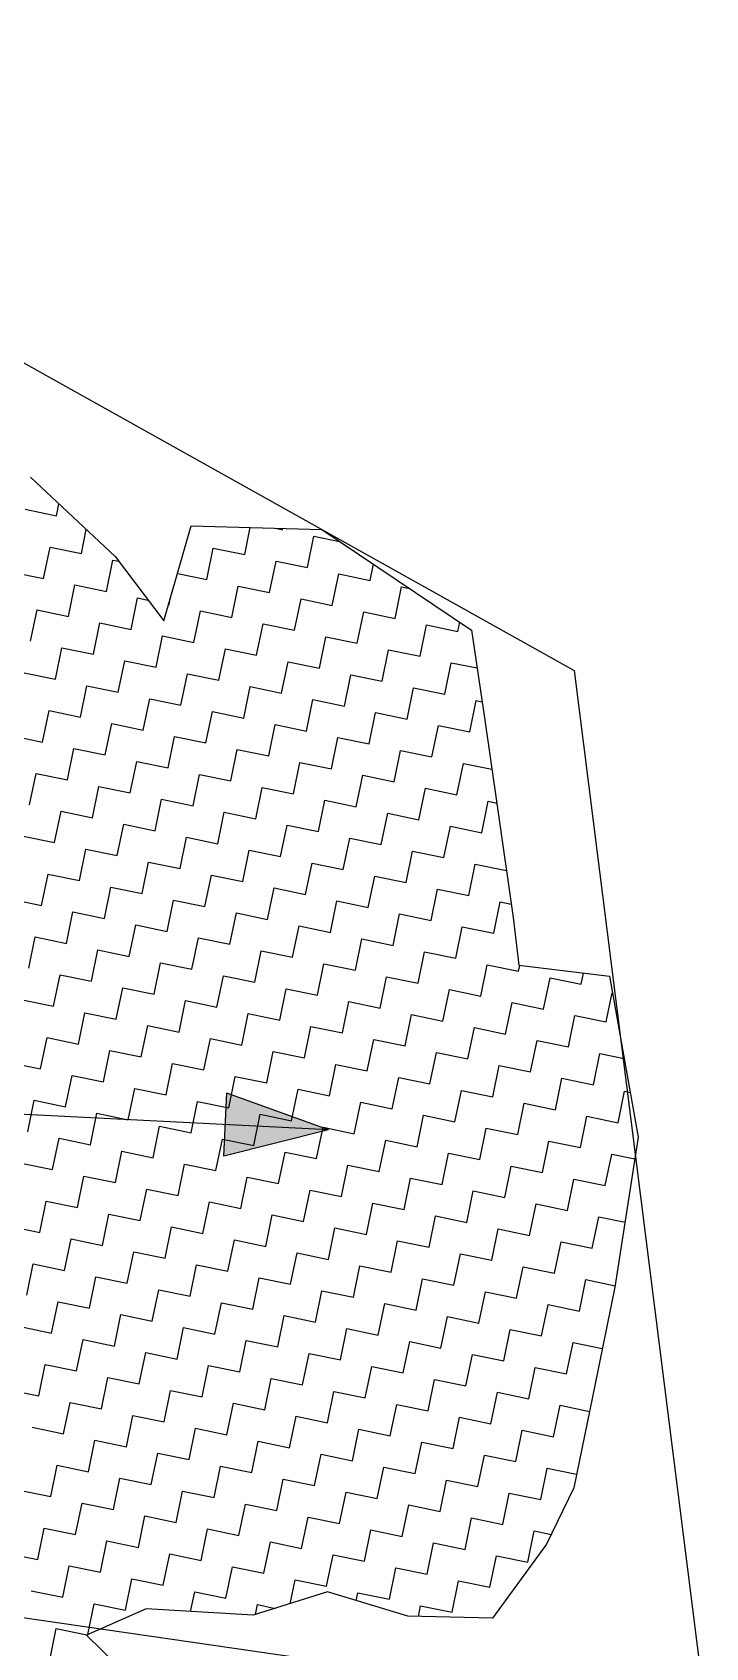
# Model space of a CAD drawing. Header units: metres. Extents: x 280043 to 281054, y 2047152 to 2048652.
# Drawn here: x 280816.3 to 280868.3, y 2048461.4 to 2048586.1 of the extents above; entities that cross this region are included whole.
import ezdxf

# ---------------------------------------------------------------- set-up
doc = ezdxf.new("R2010")
doc.units = ezdxf.units.M
for name, color, linetype in [('POLY_HATCH', 12, 'Continuous'), ('POLY_PARCEL', 6, 'Continuous'), ('V_BOUND_LINE', 7, 'Continuous')]:
    doc.layers.add(name, color=color, linetype=linetype)

msp = doc.modelspace()

# ---------------------------------------------------------------- hatches: boundary and pattern name
h = msp.add_hatch(color=256)
h.paths.add_polyline_path([(280831.19, 2048501.77), (280831.07, 2048499.33), (280839.16, 2048501.36)])
h.paths.add_polyline_path([(280839.16, 2048501.36), (280831.31, 2048504.2), (280831.19, 2048501.77)])

# ---------------------------------------------------------------- linework, layer by layer
for points in [[(280839.16, 2048501.36), (280791.16, 2048503.79)], [(280831.07, 2048499.33), (280831.31, 2048504.2)], [(280839.16, 2048501.36), (280831.31, 2048504.2)], [(280839.16, 2048501.36), (280831.07, 2048499.33)]]:
    msp.add_lwpolyline(points)
at = {"layer": 'POLY_HATCH'}
for p, q in [((280816.14, 2048551.77), (280822.66, 2048545.64)), ((280826.43, 2048540.68), (280828.54, 2048548.02)), ((280828.54, 2048548.02), (280838.65, 2048547.73)), ((280838.65, 2048547.73), (280850.22, 2048539.96)), ((280822.66, 2048545.64), (280826.43, 2048540.68)), ((280850.22, 2048539.96), (280851.22, 2048533.18)), ((280851.22, 2048533.18), (280852.21, 2048526.39)), ((280852.21, 2048526.39), (280853.43, 2048517.76)), ((280853.43, 2048517.76), (280853.87, 2048514.08)), ((280853.87, 2048514.08), (280860.88, 2048513.24)), ((280860.88, 2048513.24), (280863.1, 2048500.81)), ((280863.1, 2048500.81), (280861.31, 2048489.22)), ((280861.31, 2048489.22), (280859.77, 2048481.76)), ((280859.77, 2048481.76), (280858.12, 2048473.72)), ((280858.12, 2048473.72), (280856.02, 2048469.37)), ((280856.02, 2048469.37), (280851.85, 2048463.65)), ((280839.1, 2048465.68), (280833.34, 2048463.88)), ((280845.3, 2048463.8), (280839.1, 2048465.68)), ((280825.06, 2048464.38), (280820.45, 2048462.34)), ((280833.34, 2048463.88), (280825.06, 2048464.38)), ((280851.85, 2048463.65), (280845.3, 2048463.8)), ((280820.45, 2048462.34), (280825.94, 2048457.02))]:
    msp.add_line(p, q, dxfattribs=at)
at = {"layer": 'POLY_HATCH', "linetype": 'Continuous'}
for p, q in [((280815.71, 2048549.3), (280818.14, 2048548.8)), ((280818.14, 2048548.8), (280818.33, 2048549.72)), ((280820.06, 2048545.87), (280820.44, 2048547.73)), ((280832.69, 2048545.8), (280833.12, 2048547.89)), ((280835.07, 2048547.83), (280835.61, 2048547.72)), ((280835.61, 2048547.72), (280835.63, 2048547.82)), ((280817.14, 2048543.95), (280817.64, 2048546.37)), ((280817.64, 2048546.37), (280820.06, 2048545.87)), ((280829.76, 2048543.87), (280830.26, 2048546.3)), ((280830.26, 2048546.3), (280832.69, 2048545.8)), ((280837.54, 2048544.8), (280838.04, 2048547.22)), ((280838.04, 2048547.22), (280840.02, 2048546.81)), ((280821.99, 2048542.95), (280822.49, 2048545.37)), ((280822.49, 2048545.37), (280822.94, 2048545.28)), ((280834.61, 2048542.87), (280835.11, 2048545.3)), ((280835.11, 2048545.3), (280837.54, 2048544.8)), ((280842.39, 2048543.8), (280842.65, 2048545.05)), ((280814.71, 2048544.45), (280817.14, 2048543.95)), ((280827.48, 2048544.34), (280829.76, 2048543.87)), ((280839.46, 2048541.87), (280839.96, 2048544.3)), ((280839.96, 2048544.3), (280842.39, 2048543.8)), ((280819.06, 2048541.02), (280819.56, 2048543.45)), ((280819.56, 2048543.45), (280821.99, 2048542.95)), ((280823.91, 2048540.02), (280824.41, 2048542.45)), ((280824.41, 2048542.45), (280825.21, 2048542.28)), ((280826.84, 2048541.95), (280826.95, 2048542.51)), ((280831.69, 2048540.95), (280832.19, 2048543.37)), ((280832.19, 2048543.37), (280834.61, 2048542.87)), ((280836.54, 2048539.95), (280837.04, 2048542.37)), ((280837.04, 2048542.37), (280839.46, 2048541.87)), ((280844.31, 2048540.87), (280844.81, 2048543.3)), ((280844.81, 2048543.3), (280845.45, 2048543.17)), ((280816.14, 2048539.1), (280816.64, 2048541.52)), ((280816.64, 2048541.52), (280819.06, 2048541.02)), ((280826.79, 2048541.96), (280826.84, 2048541.95)), ((280828.76, 2048539.02), (280829.26, 2048541.45)), ((280829.26, 2048541.45), (280831.69, 2048540.95)), ((280841.39, 2048538.95), (280841.89, 2048541.37)), ((280841.89, 2048541.37), (280844.31, 2048540.87)), ((280820.99, 2048538.1), (280821.49, 2048540.52)), ((280821.49, 2048540.52), (280823.91, 2048540.02)), ((280833.61, 2048538.02), (280834.11, 2048540.45)), ((280834.11, 2048540.45), (280836.54, 2048539.95)), ((280846.24, 2048537.95), (280846.74, 2048540.37)), ((280846.74, 2048540.37), (280849.16, 2048539.87)), ((280849.16, 2048539.87), (280849.31, 2048540.58)), ((280818.06, 2048536.17), (280818.56, 2048538.6)), ((280818.56, 2048538.6), (280820.99, 2048538.1)), ((280825.84, 2048537.1), (280826.34, 2048539.52)), ((280826.34, 2048539.52), (280828.76, 2048539.02)), ((280838.46, 2048537.02), (280838.96, 2048539.45)), ((280838.96, 2048539.45), (280841.39, 2048538.95)), ((280822.91, 2048535.17), (280823.41, 2048537.6)), ((280823.41, 2048537.6), (280825.84, 2048537.1)), ((280830.69, 2048536.1), (280831.19, 2048538.52)), ((280831.19, 2048538.52), (280833.61, 2048538.02)), ((280835.54, 2048535.1), (280836.04, 2048537.52)), ((280836.04, 2048537.52), (280838.46, 2048537.02)), ((280843.31, 2048536.02), (280843.81, 2048538.45)), ((280843.81, 2048538.45), (280846.24, 2048537.95)), ((280848.16, 2048535.02), (280848.66, 2048537.45)), ((280848.66, 2048537.45), (280850.65, 2048537.04)), ((280815.64, 2048536.67), (280818.06, 2048536.17)), ((280827.76, 2048534.17), (280828.26, 2048536.6)), ((280828.26, 2048536.6), (280830.69, 2048536.1)), ((280840.39, 2048534.1), (280840.89, 2048536.52)), ((280840.89, 2048536.52), (280843.31, 2048536.02)), ((280819.99, 2048533.25), (280820.49, 2048535.67)), ((280820.49, 2048535.67), (280822.91, 2048535.17)), ((280832.61, 2048533.17), (280833.11, 2048535.6)), ((280833.11, 2048535.6), (280835.54, 2048535.1)), ((280845.24, 2048533.1), (280845.74, 2048535.52)), ((280845.74, 2048535.52), (280848.16, 2048535.02)), ((280817.06, 2048531.32), (280817.56, 2048533.75)), ((280817.56, 2048533.75), (280819.99, 2048533.25)), ((280824.84, 2048532.25), (280825.34, 2048534.67)), ((280825.34, 2048534.67), (280827.76, 2048534.17)), ((280829.69, 2048531.25), (280830.19, 2048533.67)), ((280830.19, 2048533.67), (280832.61, 2048533.17)), ((280837.46, 2048532.17), (280837.96, 2048534.6)), ((280837.96, 2048534.6), (280840.39, 2048534.1)), ((280842.31, 2048531.17), (280842.81, 2048533.6)), ((280842.81, 2048533.6), (280845.24, 2048533.1)), ((280850.09, 2048532.1), (280850.59, 2048534.52)), ((280850.59, 2048534.52), (280851.03, 2048534.43)), ((280821.91, 2048530.32), (280822.41, 2048532.75)), ((280822.41, 2048532.75), (280824.84, 2048532.25)), ((280834.54, 2048530.25), (280835.04, 2048532.67)), ((280835.04, 2048532.67), (280837.46, 2048532.17)), ((280847.16, 2048530.17), (280847.66, 2048532.6)), ((280847.66, 2048532.6), (280850.09, 2048532.1)), ((280814.64, 2048531.82), (280817.06, 2048531.32)), ((280826.76, 2048529.32), (280827.26, 2048531.75)), ((280827.26, 2048531.75), (280829.69, 2048531.25)), ((280839.39, 2048529.25), (280839.89, 2048531.67)), ((280839.89, 2048531.67), (280842.31, 2048531.17)), ((280818.99, 2048528.4), (280819.49, 2048530.82)), ((280819.49, 2048530.82), (280821.91, 2048530.32)), ((280823.84, 2048527.4), (280824.34, 2048529.82)), ((280824.34, 2048529.82), (280826.76, 2048529.32)), ((280831.61, 2048528.32), (280832.11, 2048530.75)), ((280832.11, 2048530.75), (280834.54, 2048530.25)), ((280844.24, 2048528.25), (280844.74, 2048530.67)), ((280844.74, 2048530.67), (280847.16, 2048530.17)), ((280816.06, 2048526.47), (280816.56, 2048528.9)), ((280816.56, 2048528.9), (280818.99, 2048528.4)), ((280828.69, 2048526.4), (280829.19, 2048528.82)), ((280829.19, 2048528.82), (280831.61, 2048528.32)), ((280836.46, 2048527.32), (280836.96, 2048529.75)), ((280836.96, 2048529.75), (280839.39, 2048529.25)), ((280841.31, 2048526.32), (280841.81, 2048528.75)), ((280841.81, 2048528.75), (280844.24, 2048528.25)), ((280849.09, 2048527.25), (280849.59, 2048529.67)), ((280849.59, 2048529.67), (280851.8, 2048529.22)), ((280820.91, 2048525.47), (280821.41, 2048527.9)), ((280821.41, 2048527.9), (280823.84, 2048527.4)), ((280833.54, 2048525.4), (280834.04, 2048527.82)), ((280834.04, 2048527.82), (280836.46, 2048527.32)), ((280846.16, 2048525.32), (280846.66, 2048527.75)), ((280846.66, 2048527.75), (280849.09, 2048527.25)), ((280825.76, 2048524.47), (280826.26, 2048526.9)), ((280826.26, 2048526.9), (280828.69, 2048526.4)), ((280838.39, 2048524.4), (280838.89, 2048526.82)), ((280838.89, 2048526.82), (280841.31, 2048526.32)), ((280851.01, 2048524.32), (280851.51, 2048526.75)), ((280851.51, 2048526.75), (280852.18, 2048526.61)), ((280817.99, 2048523.55), (280818.49, 2048525.97)), ((280818.49, 2048525.97), (280820.91, 2048525.47)), ((280822.84, 2048522.55), (280823.34, 2048524.97)), ((280823.34, 2048524.97), (280825.76, 2048524.47)), ((280830.61, 2048523.47), (280831.11, 2048525.9)), ((280831.11, 2048525.9), (280833.54, 2048525.4)), ((280835.46, 2048522.47), (280835.96, 2048524.9)), ((280835.96, 2048524.9), (280838.39, 2048524.4)), ((280843.24, 2048523.4), (280843.74, 2048525.82)), ((280843.74, 2048525.82), (280846.16, 2048525.32)), ((280815.56, 2048524.05), (280817.99, 2048523.55)), ((280827.69, 2048521.55), (280828.19, 2048523.97)), ((280828.19, 2048523.97), (280830.61, 2048523.47)), ((280840.31, 2048521.47), (280840.81, 2048523.9)), ((280840.81, 2048523.9), (280843.24, 2048523.4)), ((280848.09, 2048522.4), (280848.59, 2048524.82)), ((280848.59, 2048524.82), (280851.01, 2048524.32)), ((280819.91, 2048520.62), (280820.41, 2048523.05)), ((280820.41, 2048523.05), (280822.84, 2048522.55)), ((280832.54, 2048520.55), (280833.04, 2048522.97)), ((280833.04, 2048522.97), (280835.46, 2048522.47)), ((280845.16, 2048520.47), (280845.66, 2048522.9)), ((280845.66, 2048522.9), (280848.09, 2048522.4)), ((280816.99, 2048518.7), (280817.49, 2048521.12)), ((280817.49, 2048521.12), (280819.91, 2048520.62)), ((280824.76, 2048519.62), (280825.26, 2048522.05)), ((280825.26, 2048522.05), (280827.69, 2048521.55)), ((280837.39, 2048519.55), (280837.89, 2048521.97)), ((280837.89, 2048521.97), (280840.31, 2048521.47)), ((280850.01, 2048519.47), (280850.51, 2048521.9)), ((280850.51, 2048521.9), (280852.92, 2048521.4)), ((280821.84, 2048517.7), (280822.34, 2048520.12)), ((280822.34, 2048520.12), (280824.76, 2048519.62)), ((280829.61, 2048518.62), (280830.11, 2048521.05)), ((280830.11, 2048521.05), (280832.54, 2048520.55)), ((280834.46, 2048517.62), (280834.96, 2048520.05)), ((280834.96, 2048520.05), (280837.39, 2048519.55)), ((280842.24, 2048518.55), (280842.74, 2048520.97)), ((280842.74, 2048520.97), (280845.16, 2048520.47)), ((280847.09, 2048517.55), (280847.59, 2048519.97)), ((280847.59, 2048519.97), (280850.01, 2048519.47)), ((280814.56, 2048519.2), (280816.99, 2048518.7)), ((280826.69, 2048516.7), (280827.19, 2048519.12)), ((280827.19, 2048519.12), (280829.61, 2048518.62)), ((280839.31, 2048516.62), (280839.81, 2048519.05)), ((280839.81, 2048519.05), (280842.24, 2048518.55)), ((280851.94, 2048516.55), (280852.44, 2048518.97)), ((280852.44, 2048518.97), (280853.28, 2048518.8)), ((280818.91, 2048515.77), (280819.41, 2048518.2)), ((280819.41, 2048518.2), (280821.84, 2048517.7)), ((280831.54, 2048515.7), (280832.04, 2048518.12)), ((280832.04, 2048518.12), (280834.46, 2048517.62)), ((280844.16, 2048515.62), (280844.66, 2048518.05)), ((280844.66, 2048518.05), (280847.09, 2048517.55)), ((280815.99, 2048513.85), (280816.49, 2048516.27)), ((280816.49, 2048516.27), (280818.91, 2048515.77)), ((280823.76, 2048514.77), (280824.26, 2048517.2)), ((280824.26, 2048517.2), (280826.69, 2048516.7)), ((280828.61, 2048513.77), (280829.11, 2048516.2)), ((280829.11, 2048516.2), (280831.54, 2048515.7)), ((280836.39, 2048514.7), (280836.89, 2048517.12)), ((280836.89, 2048517.12), (280839.31, 2048516.62)), ((280841.24, 2048513.7), (280841.74, 2048516.12)), ((280841.74, 2048516.12), (280844.16, 2048515.62)), ((280849.01, 2048514.62), (280849.51, 2048517.05)), ((280849.51, 2048517.05), (280851.94, 2048516.55)), ((280820.84, 2048512.85), (280821.34, 2048515.27)), ((280821.34, 2048515.27), (280823.76, 2048514.77)), ((280833.46, 2048512.77), (280833.96, 2048515.2)), ((280833.96, 2048515.2), (280836.39, 2048514.7)), ((280846.09, 2048512.7), (280846.59, 2048515.12)), ((280846.59, 2048515.12), (280849.01, 2048514.62)), ((280825.69, 2048511.85), (280826.19, 2048514.27)), ((280826.19, 2048514.27), (280828.61, 2048513.77)), ((280838.31, 2048511.77), (280838.81, 2048514.2)), ((280838.81, 2048514.2), (280841.24, 2048513.7)), ((280850.94, 2048511.7), (280851.44, 2048514.12)), ((280851.44, 2048514.12), (280853.86, 2048513.62)), ((280853.86, 2048513.62), (280853.96, 2048514.07)), ((280817.91, 2048510.92), (280818.41, 2048513.35)), ((280818.41, 2048513.35), (280820.84, 2048512.85)), ((280830.54, 2048510.85), (280831.04, 2048513.27)), ((280831.04, 2048513.27), (280833.46, 2048512.77)), ((280843.16, 2048510.77), (280843.66, 2048513.2)), ((280843.66, 2048513.2), (280846.09, 2048512.7)), ((280855.79, 2048510.7), (280856.29, 2048513.12)), ((280856.29, 2048513.12), (280858.71, 2048512.62)), ((280858.71, 2048512.62), (280858.89, 2048513.48)), ((280815.49, 2048511.42), (280817.91, 2048510.92)), ((280822.76, 2048509.92), (280823.26, 2048512.35)), ((280823.26, 2048512.35), (280825.69, 2048511.85)), ((280827.61, 2048508.92), (280828.11, 2048511.35)), ((280828.11, 2048511.35), (280830.54, 2048510.85)), ((280835.39, 2048509.85), (280835.89, 2048512.27)), ((280835.89, 2048512.27), (280838.31, 2048511.77)), ((280840.24, 2048508.85), (280840.74, 2048511.27)), ((280840.74, 2048511.27), (280843.16, 2048510.77)), ((280848.01, 2048509.77), (280848.51, 2048512.2)), ((280848.51, 2048512.2), (280850.94, 2048511.7)), ((280852.86, 2048508.77), (280853.36, 2048511.2)), ((280853.36, 2048511.2), (280855.79, 2048510.7)), ((280860.64, 2048509.7), (280861.1, 2048511.96)), ((280819.84, 2048508), (280820.34, 2048510.42)), ((280820.34, 2048510.42), (280822.76, 2048509.92)), ((280832.46, 2048507.92), (280832.96, 2048510.35)), ((280832.96, 2048510.35), (280835.39, 2048509.85)), ((280845.09, 2048507.85), (280845.59, 2048510.27)), ((280845.59, 2048510.27), (280848.01, 2048509.77)), ((280857.71, 2048507.77), (280858.21, 2048510.2)), ((280858.21, 2048510.2), (280860.64, 2048509.7)), ((280824.69, 2048507), (280825.19, 2048509.42)), ((280825.19, 2048509.42), (280827.61, 2048508.92)), ((280837.31, 2048506.92), (280837.81, 2048509.35)), ((280837.81, 2048509.35), (280840.24, 2048508.85)), ((280849.94, 2048506.85), (280850.44, 2048509.27)), ((280850.44, 2048509.27), (280852.86, 2048508.77)), ((280816.91, 2048506.07), (280817.41, 2048508.5)), ((280817.41, 2048508.5), (280819.84, 2048508)), ((280821.76, 2048505.07), (280822.26, 2048507.5)), ((280822.26, 2048507.5), (280824.69, 2048507)), ((280829.54, 2048506), (280830.04, 2048508.42)), ((280830.04, 2048508.42), (280832.46, 2048507.92)), ((280834.39, 2048505), (280834.89, 2048507.42)), ((280834.89, 2048507.42), (280837.31, 2048506.92)), ((280842.16, 2048505.92), (280842.66, 2048508.35)), ((280842.66, 2048508.35), (280845.09, 2048507.85)), ((280854.79, 2048505.85), (280855.29, 2048508.27)), ((280855.29, 2048508.27), (280857.71, 2048507.77)), ((280814.49, 2048506.57), (280816.91, 2048506.07)), ((280826.61, 2048504.07), (280827.11, 2048506.5)), ((280827.11, 2048506.5), (280829.54, 2048506)), ((280839.24, 2048504), (280839.74, 2048506.42)), ((280839.74, 2048506.42), (280842.16, 2048505.92)), ((280847.01, 2048504.92), (280847.51, 2048507.35)), ((280847.51, 2048507.35), (280849.94, 2048506.85)), ((280851.86, 2048503.92), (280852.36, 2048506.35)), ((280852.36, 2048506.35), (280854.79, 2048505.85)), ((280859.64, 2048504.85), (280860.14, 2048507.27)), ((280860.14, 2048507.27), (280862.01, 2048506.89)), ((280818.84, 2048503.15), (280819.34, 2048505.57)), ((280819.34, 2048505.57), (280821.76, 2048505.07)), ((280831.46, 2048503.07), (280831.96, 2048505.5)), ((280831.96, 2048505.5), (280834.39, 2048505)), ((280844.09, 2048503), (280844.59, 2048505.42)), ((280844.59, 2048505.42), (280847.01, 2048504.92)), ((280856.71, 2048502.92), (280857.21, 2048505.35)), ((280857.21, 2048505.35), (280859.64, 2048504.85)), ((280815.91, 2048501.22), (280816.41, 2048503.65)), ((280816.41, 2048503.65), (280818.84, 2048503.15)), ((280823.69, 2048502.15), (280824.19, 2048504.57)), ((280824.19, 2048504.57), (280826.61, 2048504.07)), ((280836.31, 2048502.07), (280836.81, 2048504.5)), ((280836.81, 2048504.5), (280839.24, 2048504)), ((280848.94, 2048502), (280849.44, 2048504.42)), ((280849.44, 2048504.42), (280851.86, 2048503.92)), ((280861.56, 2048501.92), (280862.06, 2048504.35)), ((280862.06, 2048504.35), (280862.48, 2048504.26)), ((280820.76, 2048500.22), (280821.26, 2048502.65)), ((280821.26, 2048502.65), (280823.69, 2048502.15)), ((280828.54, 2048501.15), (280829.04, 2048503.57)), ((280829.04, 2048503.57), (280831.46, 2048503.07)), ((280833.39, 2048500.15), (280833.89, 2048502.57)), ((280833.89, 2048502.57), (280836.31, 2048502.07)), ((280841.16, 2048501.07), (280841.66, 2048503.5)), ((280841.66, 2048503.5), (280844.09, 2048503)), ((280846.01, 2048500.07), (280846.51, 2048502.5)), ((280846.51, 2048502.5), (280848.94, 2048502)), ((280853.79, 2048501), (280854.29, 2048503.42)), ((280854.29, 2048503.42), (280856.71, 2048502.92)), ((280858.64, 2048500), (280859.14, 2048502.42)), ((280859.14, 2048502.42), (280861.56, 2048501.92)), ((280825.61, 2048499.22), (280826.11, 2048501.65)), ((280826.11, 2048501.65), (280828.54, 2048501.15)), ((280838.24, 2048499.15), (280838.74, 2048501.57)), ((280838.74, 2048501.57), (280841.16, 2048501.07)), ((280850.86, 2048499.07), (280851.36, 2048501.5)), ((280851.36, 2048501.5), (280853.79, 2048501)), ((280817.84, 2048498.3), (280818.34, 2048500.72)), ((280818.34, 2048500.72), (280820.76, 2048500.22)), ((280830.46, 2048498.22), (280830.96, 2048500.65)), ((280830.96, 2048500.65), (280833.39, 2048500.15)), ((280843.09, 2048498.15), (280843.59, 2048500.57)), ((280843.59, 2048500.57), (280846.01, 2048500.07)), ((280855.71, 2048498.07), (280856.21, 2048500.5)), ((280856.21, 2048500.5), (280858.64, 2048500)), ((280815.41, 2048498.8), (280817.84, 2048498.3)), ((280822.69, 2048497.3), (280823.19, 2048499.72)), ((280823.19, 2048499.72), (280825.61, 2048499.22)), ((280827.54, 2048496.3), (280828.04, 2048498.72)), ((280828.04, 2048498.72), (280830.46, 2048498.22)), ((280835.31, 2048497.22), (280835.81, 2048499.65)), ((280835.81, 2048499.65), (280838.24, 2048499.15)), ((280840.16, 2048496.22), (280840.66, 2048498.65)), ((280840.66, 2048498.65), (280843.09, 2048498.15)), ((280847.94, 2048497.15), (280848.44, 2048499.57)), ((280848.44, 2048499.57), (280850.86, 2048499.07)), ((280860.56, 2048497.07), (280861.06, 2048499.5)), ((280861.06, 2048499.5), (280862.84, 2048499.13)), ((280819.76, 2048495.37), (280820.26, 2048497.8)), ((280820.26, 2048497.8), (280822.69, 2048497.3)), ((280832.39, 2048495.3), (280832.89, 2048497.72)), ((280832.89, 2048497.72), (280835.31, 2048497.22)), ((280845.01, 2048495.22), (280845.51, 2048497.65)), ((280845.51, 2048497.65), (280847.94, 2048497.15)), ((280852.79, 2048496.15), (280853.29, 2048498.57)), ((280853.29, 2048498.57), (280855.71, 2048498.07)), ((280857.64, 2048495.15), (280858.14, 2048497.57)), ((280858.14, 2048497.57), (280860.56, 2048497.07)), ((280824.61, 2048494.37), (280825.11, 2048496.8)), ((280825.11, 2048496.8), (280827.54, 2048496.3)), ((280837.24, 2048494.3), (280837.74, 2048496.72)), ((280837.74, 2048496.72), (280840.16, 2048496.22)), ((280849.86, 2048494.22), (280850.36, 2048496.65)), ((280850.36, 2048496.65), (280852.79, 2048496.15)), ((280816.84, 2048493.45), (280817.34, 2048495.87)), ((280817.34, 2048495.87), (280819.76, 2048495.37)), ((280829.46, 2048493.37), (280829.96, 2048495.8)), ((280829.96, 2048495.8), (280832.39, 2048495.3)), ((280842.09, 2048493.3), (280842.59, 2048495.72)), ((280842.59, 2048495.72), (280845.01, 2048495.22)), ((280854.71, 2048493.22), (280855.21, 2048495.65)), ((280855.21, 2048495.65), (280857.64, 2048495.15)), ((280814.41, 2048493.95), (280816.84, 2048493.45)), ((280821.69, 2048492.45), (280822.19, 2048494.87)), ((280822.19, 2048494.87), (280824.61, 2048494.37)), ((280826.54, 2048491.45), (280827.04, 2048493.87)), ((280827.04, 2048493.87), (280829.46, 2048493.37)), ((280834.31, 2048492.37), (280834.81, 2048494.8)), ((280834.81, 2048494.8), (280837.24, 2048494.3)), ((280839.16, 2048491.37), (280839.66, 2048493.8)), ((280839.66, 2048493.8), (280842.09, 2048493.3)), ((280846.94, 2048492.3), (280847.44, 2048494.72)), ((280847.44, 2048494.72), (280849.86, 2048494.22)), ((280851.79, 2048491.3), (280852.29, 2048493.72)), ((280852.29, 2048493.72), (280854.71, 2048493.22)), ((280859.56, 2048492.22), (280860.06, 2048494.65)), ((280860.06, 2048494.65), (280862.09, 2048494.23)), ((280818.76, 2048490.52), (280819.26, 2048492.95)), ((280819.26, 2048492.95), (280821.69, 2048492.45)), ((280831.39, 2048490.45), (280831.89, 2048492.87)), ((280831.89, 2048492.87), (280834.31, 2048492.37)), ((280844.01, 2048490.37), (280844.51, 2048492.8)), ((280844.51, 2048492.8), (280846.94, 2048492.3)), ((280856.64, 2048490.3), (280857.14, 2048492.72)), ((280857.14, 2048492.72), (280859.56, 2048492.22)), ((280823.61, 2048489.52), (280824.11, 2048491.95)), ((280824.11, 2048491.95), (280826.54, 2048491.45)), ((280836.24, 2048489.45), (280836.74, 2048491.87)), ((280836.74, 2048491.87), (280839.16, 2048491.37)), ((280848.86, 2048489.37), (280849.36, 2048491.8)), ((280849.36, 2048491.8), (280851.79, 2048491.3)), ((280815.84, 2048488.6), (280816.34, 2048491.02)), ((280816.34, 2048491.02), (280818.76, 2048490.52)), ((280820.69, 2048487.6), (280821.19, 2048490.02)), ((280821.19, 2048490.02), (280823.61, 2048489.52)), ((280828.46, 2048488.52), (280828.96, 2048490.95)), ((280828.96, 2048490.95), (280831.39, 2048490.45)), ((280833.31, 2048487.52), (280833.81, 2048489.95)), ((280833.81, 2048489.95), (280836.24, 2048489.45)), ((280841.09, 2048488.45), (280841.59, 2048490.87)), ((280841.59, 2048490.87), (280844.01, 2048490.37)), ((280853.71, 2048488.37), (280854.21, 2048490.8)), ((280854.21, 2048490.8), (280856.64, 2048490.3)), ((280825.54, 2048486.6), (280826.04, 2048489.02)), ((280826.04, 2048489.02), (280828.46, 2048488.52)), ((280838.16, 2048486.52), (280838.66, 2048488.95)), ((280838.66, 2048488.95), (280841.09, 2048488.45)), ((280845.94, 2048487.45), (280846.44, 2048489.87)), ((280846.44, 2048489.87), (280848.86, 2048489.37)), ((280850.79, 2048486.45), (280851.29, 2048488.87)), ((280851.29, 2048488.87), (280853.71, 2048488.37)), ((280858.57, 2048487.37), (280859.06, 2048489.8)), ((280859.06, 2048489.8), (280861.33, 2048489.33)), ((280817.76, 2048485.67), (280818.26, 2048488.1)), ((280818.26, 2048488.1), (280820.69, 2048487.6)), ((280830.39, 2048485.6), (280830.89, 2048488.02)), ((280830.89, 2048488.02), (280833.31, 2048487.52)), ((280843.01, 2048485.52), (280843.51, 2048487.95)), ((280843.51, 2048487.95), (280845.94, 2048487.45)), ((280855.64, 2048485.45), (280856.14, 2048487.87)), ((280856.14, 2048487.87), (280858.57, 2048487.37)), ((280815.34, 2048486.17), (280817.76, 2048485.67)), ((280822.61, 2048484.67), (280823.11, 2048487.1)), ((280823.11, 2048487.1), (280825.54, 2048486.6)), ((280835.24, 2048484.6), (280835.74, 2048487.02)), ((280835.74, 2048487.02), (280838.16, 2048486.52)), ((280847.86, 2048484.52), (280848.36, 2048486.95)), ((280848.36, 2048486.95), (280850.79, 2048486.45)), ((280819.69, 2048482.75), (280820.19, 2048485.17)), ((280820.19, 2048485.17), (280822.61, 2048484.67)), ((280827.46, 2048483.67), (280827.96, 2048486.1)), ((280827.96, 2048486.1), (280830.39, 2048485.6)), ((280832.31, 2048482.67), (280832.81, 2048485.1)), ((280832.81, 2048485.1), (280835.24, 2048484.6)), ((280840.09, 2048483.6), (280840.59, 2048486.02)), ((280840.59, 2048486.02), (280843.01, 2048485.52)), ((280844.94, 2048482.6), (280845.44, 2048485.02)), ((280845.44, 2048485.02), (280847.86, 2048484.52)), ((280852.72, 2048483.52), (280853.21, 2048485.95)), ((280853.21, 2048485.95), (280855.64, 2048485.45)), ((280857.57, 2048482.52), (280858.07, 2048484.95)), ((280858.07, 2048484.95), (280860.33, 2048484.48)), ((280824.54, 2048481.75), (280825.04, 2048484.17)), ((280825.04, 2048484.17), (280827.46, 2048483.67)), ((280837.16, 2048481.67), (280837.66, 2048484.1)), ((280837.66, 2048484.1), (280840.09, 2048483.6)), ((280849.79, 2048481.6), (280850.29, 2048484.02)), ((280850.29, 2048484.02), (280852.72, 2048483.52)), ((280816.76, 2048480.82), (280817.26, 2048483.25)), ((280817.26, 2048483.25), (280819.69, 2048482.75)), ((280829.39, 2048480.75), (280829.89, 2048483.17)), ((280829.89, 2048483.17), (280832.31, 2048482.67)), ((280842.01, 2048480.67), (280842.51, 2048483.1)), ((280842.51, 2048483.1), (280844.94, 2048482.6)), ((280854.64, 2048480.6), (280855.14, 2048483.02)), ((280855.14, 2048483.02), (280857.57, 2048482.52)), ((280814.34, 2048481.32), (280816.76, 2048480.82)), ((280821.61, 2048479.82), (280822.11, 2048482.25)), ((280822.11, 2048482.25), (280824.54, 2048481.75)), ((280826.46, 2048478.82), (280826.96, 2048481.25)), ((280826.96, 2048481.25), (280829.39, 2048480.75)), ((280834.24, 2048479.75), (280834.74, 2048482.17)), ((280834.74, 2048482.17), (280837.16, 2048481.67)), ((280839.09, 2048478.75), (280839.59, 2048481.17)), ((280839.59, 2048481.17), (280842.01, 2048480.67)), ((280846.87, 2048479.67), (280847.37, 2048482.1)), ((280847.37, 2048482.1), (280849.79, 2048481.6)), ((280818.69, 2048477.9), (280819.19, 2048480.32)), ((280819.19, 2048480.32), (280821.61, 2048479.82)), ((280831.31, 2048477.82), (280831.81, 2048480.25)), ((280831.81, 2048480.25), (280834.24, 2048479.75)), ((280843.94, 2048477.75), (280844.44, 2048480.17)), ((280844.44, 2048480.17), (280846.87, 2048479.67)), ((280851.72, 2048478.67), (280852.22, 2048481.1)), ((280852.22, 2048481.1), (280854.64, 2048480.6)), ((280856.57, 2048477.67), (280857.07, 2048480.1)), ((280857.07, 2048480.1), (280859.33, 2048479.63)), ((280823.54, 2048476.9), (280824.04, 2048479.32)), ((280824.04, 2048479.32), (280826.46, 2048478.82)), ((280836.16, 2048476.82), (280836.66, 2048479.25)), ((280836.66, 2048479.25), (280839.09, 2048478.75)), ((280848.79, 2048476.75), (280849.29, 2048479.17)), ((280849.29, 2048479.17), (280851.72, 2048478.67)), ((280816.26, 2048478.4), (280818.69, 2048477.9)), ((280828.39, 2048475.9), (280828.89, 2048478.32)), ((280828.89, 2048478.32), (280831.31, 2048477.82)), ((280841.02, 2048475.82), (280841.52, 2048478.25)), ((280841.52, 2048478.25), (280843.94, 2048477.75)), ((280853.64, 2048475.75), (280854.14, 2048478.17)), ((280854.14, 2048478.17), (280856.57, 2048477.67)), ((280820.61, 2048474.97), (280821.11, 2048477.4)), ((280821.11, 2048477.4), (280823.54, 2048476.9)), ((280825.46, 2048473.97), (280825.96, 2048476.4)), ((280825.96, 2048476.4), (280828.39, 2048475.9)), ((280833.24, 2048474.9), (280833.74, 2048477.32)), ((280833.74, 2048477.32), (280836.16, 2048476.82)), ((280838.09, 2048473.9), (280838.59, 2048476.32)), ((280838.59, 2048476.32), (280841.02, 2048475.82)), ((280845.87, 2048474.82), (280846.37, 2048477.25)), ((280846.37, 2048477.25), (280848.79, 2048476.75)), ((280850.72, 2048473.82), (280851.22, 2048476.25)), ((280851.22, 2048476.25), (280853.64, 2048475.75)), ((280817.69, 2048473.05), (280818.19, 2048475.47)), ((280818.19, 2048475.47), (280820.61, 2048474.97)), ((280830.32, 2048472.97), (280830.81, 2048475.4)), ((280830.81, 2048475.4), (280833.24, 2048474.9)), ((280842.94, 2048472.9), (280843.44, 2048475.32)), ((280843.44, 2048475.32), (280845.87, 2048474.82)), ((280855.57, 2048472.82), (280856.07, 2048475.25)), ((280856.07, 2048475.25), (280858.33, 2048474.78)), ((280822.54, 2048472.05), (280823.04, 2048474.47)), ((280823.04, 2048474.47), (280825.46, 2048473.97)), ((280835.17, 2048471.97), (280835.67, 2048474.4)), ((280835.67, 2048474.4), (280838.09, 2048473.9)), ((280847.79, 2048471.9), (280848.29, 2048474.32)), ((280848.29, 2048474.32), (280850.72, 2048473.82)), ((280815.26, 2048473.55), (280817.69, 2048473.05)), ((280819.61, 2048470.12), (280820.11, 2048472.55)), ((280820.11, 2048472.55), (280822.54, 2048472.05)), ((280827.39, 2048471.05), (280827.89, 2048473.47)), ((280827.89, 2048473.47), (280830.32, 2048472.97)), ((280832.24, 2048470.05), (280832.74, 2048472.47)), ((280832.74, 2048472.47), (280835.17, 2048471.97)), ((280840.02, 2048470.97), (280840.52, 2048473.4)), ((280840.52, 2048473.4), (280842.94, 2048472.9)), ((280852.64, 2048470.9), (280853.14, 2048473.32)), ((280853.14, 2048473.32), (280855.57, 2048472.82)), ((280824.47, 2048469.12), (280824.96, 2048471.55)), ((280824.96, 2048471.55), (280827.39, 2048471.05)), ((280837.09, 2048469.05), (280837.59, 2048471.47)), ((280837.59, 2048471.47), (280840.02, 2048470.97)), ((280844.87, 2048469.97), (280845.37, 2048472.4)), ((280845.37, 2048472.4), (280847.79, 2048471.9)), ((280849.72, 2048468.97), (280850.22, 2048471.4)), ((280850.22, 2048471.4), (280852.64, 2048470.9)), ((280816.69, 2048468.2), (280817.19, 2048470.62)), ((280817.19, 2048470.62), (280819.61, 2048470.12)), ((280829.32, 2048468.12), (280829.82, 2048470.55)), ((280829.82, 2048470.55), (280832.24, 2048470.05)), ((280841.94, 2048468.05), (280842.44, 2048470.47)), ((280842.44, 2048470.47), (280844.87, 2048469.97)), ((280854.57, 2048467.97), (280855.07, 2048470.4)), ((280855.07, 2048470.4), (280856.39, 2048470.12)), ((280814.26, 2048468.69), (280816.69, 2048468.2)), ((280821.54, 2048467.2), (280822.04, 2048469.62)), ((280822.04, 2048469.62), (280824.47, 2048469.12)), ((280834.17, 2048467.12), (280834.67, 2048469.55)), ((280834.67, 2048469.55), (280837.09, 2048469.05)), ((280846.79, 2048467.05), (280847.29, 2048469.47)), ((280847.29, 2048469.47), (280849.72, 2048468.97)), ((280818.62, 2048465.27), (280819.11, 2048467.7)), ((280819.11, 2048467.7), (280821.54, 2048467.2)), ((280826.39, 2048466.2), (280826.89, 2048468.62)), ((280826.89, 2048468.62), (280829.32, 2048468.12)), ((280831.24, 2048465.2), (280831.74, 2048467.62)), ((280831.74, 2048467.62), (280834.17, 2048467.12)), ((280839.02, 2048466.12), (280839.52, 2048468.55)), ((280839.52, 2048468.55), (280841.94, 2048468.05)), ((280843.87, 2048465.12), (280844.37, 2048467.55)), ((280844.37, 2048467.55), (280846.79, 2048467.05)), ((280851.64, 2048466.05), (280852.14, 2048468.47)), ((280852.14, 2048468.47), (280854.57, 2048467.97)), ((280823.47, 2048464.27), (280823.97, 2048466.7)), ((280823.97, 2048466.7), (280826.39, 2048466.2)), ((280836.21, 2048464.77), (280836.59, 2048466.62)), ((280836.59, 2048466.62), (280839.02, 2048466.12)), ((280848.72, 2048464.12), (280849.22, 2048466.55)), ((280849.22, 2048466.55), (280851.64, 2048466.05)), ((280816.19, 2048465.77), (280818.62, 2048465.27)), ((280828.5, 2048464.17), (280828.82, 2048465.7)), ((280828.82, 2048465.7), (280831.24, 2048465.2)), ((280841.31, 2048465.01), (280841.44, 2048465.62)), ((280841.44, 2048465.62), (280843.87, 2048465.12)), ((280820.55, 2048462.39), (280821.04, 2048464.77)), ((280821.04, 2048464.77), (280823.47, 2048464.27)), ((280833.51, 2048463.93), (280833.67, 2048464.7)), ((280833.67, 2048464.7), (280835.05, 2048464.41)), ((280846.12, 2048463.78), (280846.29, 2048464.62)), ((280846.29, 2048464.62), (280848.72, 2048464.12)), ((280817.62, 2048460.42), (280818.12, 2048462.85)), ((280818.12, 2048462.85), (280820.48, 2048462.36))]:
    msp.add_line(p, q, dxfattribs=at)
at = {"layer": 'POLY_PARCEL'}
msp.add_line((280868.33, 2048456.05), (280789.99, 2048467.37), dxfattribs=at)
at = {"layer": 'V_BOUND_LINE'}
for p, q in [((280769.87, 2048586.13), (280858.15, 2048536.84)), ((280858.15, 2048536.84), (280868.11, 2048457.94))]:
    msp.add_line(p, q, dxfattribs=at)

doc.saveas('drawing.dxf')
